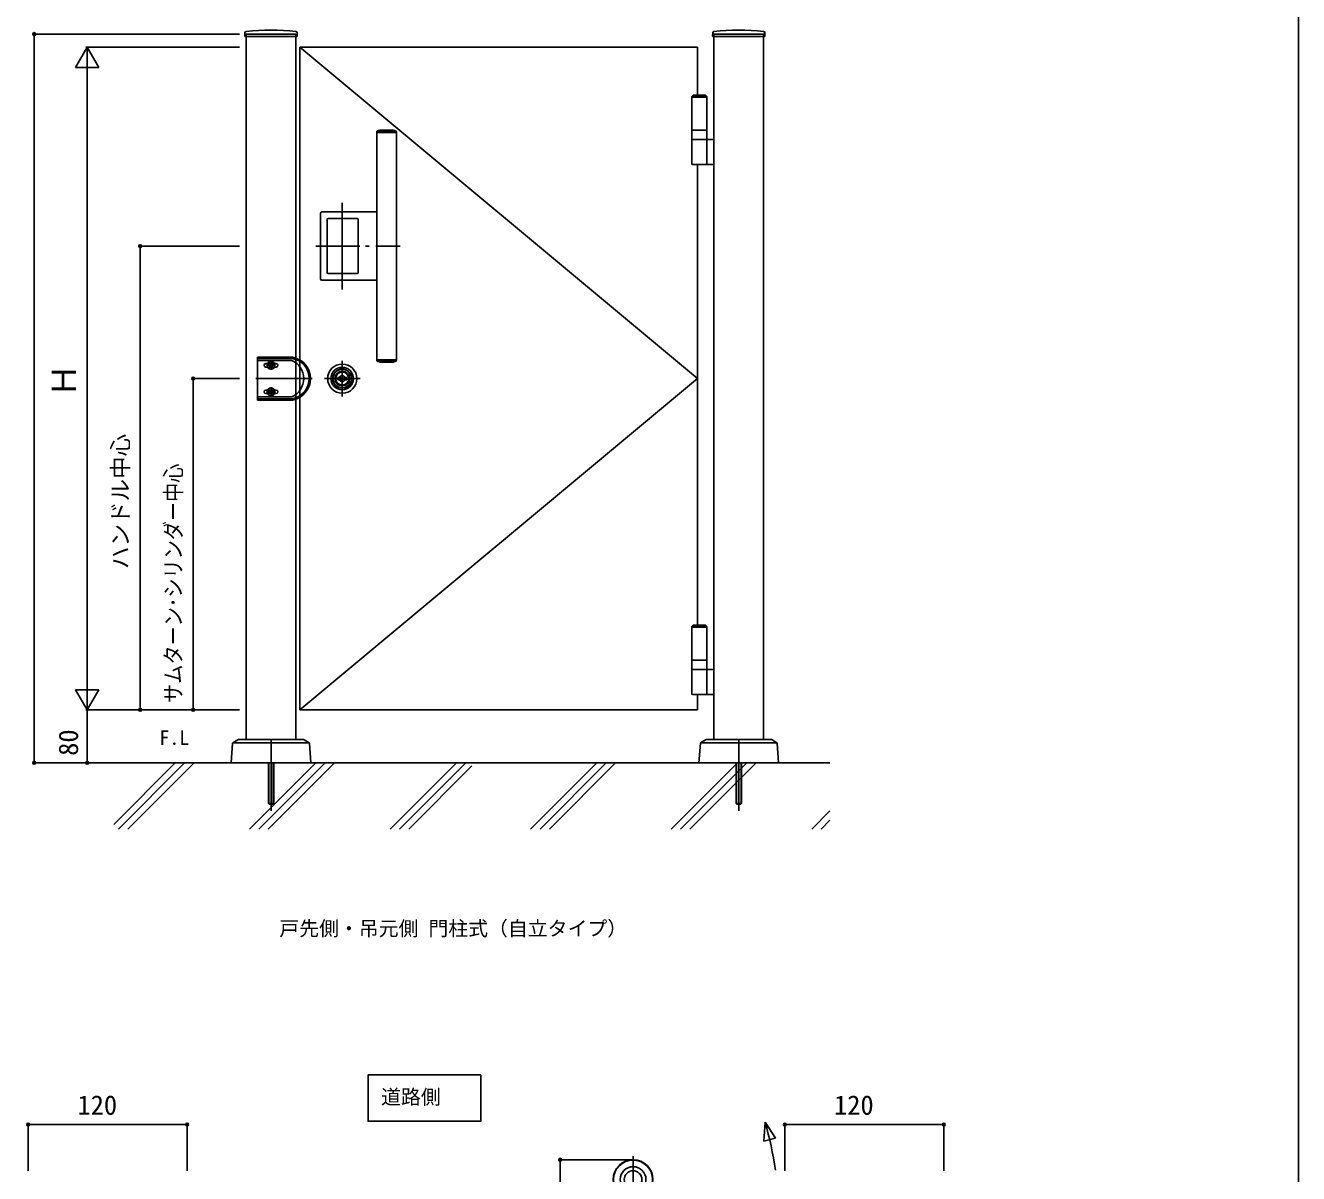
# Model space of a CAD drawing. Units: millimetres, scale not verified. Extents: x -875 to 875, y -1304 to 1298.
# Drawn here: x -86 to 875, y -274 to 593 of the extents above; entities that cross this region are included whole.
import ezdxf
from ezdxf.enums import TextEntityAlignment as Align

# ---------------------------------------------------------------- set-up
doc = ezdxf.new("R2010")
doc.units = ezdxf.units.MM
doc.header["$LTSCALE"] = 6
for name, color, linetype in [('0-2_USER1', 3, 'Continuous'), ('0-5_YKK_12', 2, 'Continuous'), ('0-6_YKK_13', 4, 'Continuous'), ('0-7_YKK_A1', 4, 'Continuous'), ('0-8_YKK_D', 6, 'Continuous'), ('0-9_YKK_ZWAK', 7, 'Continuous'), ('0-A_YSS_K', 3, 'Continuous')]:
    doc.layers.add(name, color=color, linetype=linetype)
doc.styles.add('ＭＳ ゴシック', font='')
doc.styles.get('ＭＳ ゴシック').set_extended_font_data('MS Gothic')

msp = doc.modelspace()

# ---------------------------------------------------------------- linework, layer by layer
at = {"layer": '0-2_USER1'}
msp.add_lwpolyline([(257.75, -199.4), (257.75, -234.4), (172.75, -234.4), (172.75, -199.4)], close=True, dxfattribs=at)
at = {"layer": '0-5_YKK_12'}
msp.add_line((372.75, -260.8), (372.75, -305.277), dxfattribs=at)
at = {"layer": '0-6_YKK_13'}
for p, q in [((472.461, -235.111), (471.389, -249.476)), ((472.461, -235.111), (480.328, -247.178)), ((471.389, -249.476), (480.328, -247.178))]:
    msp.add_line(p, q, dxfattribs=at)
for radius in [15, 14.7, 9.709, 6.624]:
    msp.add_circle((372.75, -278.4), radius, dxfattribs=at)
msp.add_arc((183.651, -316.285), 300, 8.63541, 15.69866, dxfattribs=at)
at = {"layer": '0-7_YKK_A1'}
for p, q in [((79.829, 587.052), (79.701, 584.613)), ((119.171, 587.052), (119.299, 584.613)), ((432.829, 587.052), (432.701, 584.613)), ((472.171, 587.052), (472.299, 584.613)), ((119.05, 584.35), (79.95, 584.35)), ((80.75, 53.6), (80.75, 584.35)), ((118.25, 586.1), (118.25, 584.35)), ((118.25, 53.6), (118.25, 584.35)), ((432.95, 584.35), (472.05, 584.35)), ((433.75, 586.1), (433.75, 584.35)), ((433.75, 53.6), (433.75, 584.35)), ((471.25, 53.6), (471.25, 584.35)), ((421.25, 326.1), (121.25, 576.1)), ((421.25, 540.1), (421.25, 576.1)), ((418, 540.1), (417, 539.1)), ((428.5, 539.1), (417, 539.1)), ((428.5, 538.6), (417, 538.6)), ((427.5, 540.1), (418, 540.1)), ((427.5, 540.1), (428.5, 539.1)), ((179.25, 511.821), (179.25, 340.321)), ((193.25, 511.821), (179.25, 511.821)), ((179.4, 512.505), (179.4, 511.821)), ((179.891, 512.724), (193.609, 512.724)), ((191.625, 513.571), (181.875, 513.571)), ((194.25, 511.821), (193.25, 511.821)), ((194.1, 511.821), (194.1, 512.505)), ((194.25, 511.821), (194.25, 340.321)), ((428.5, 513.6), (417, 513.6)), ((417, 506.6), (433.75, 506.6)), ((417, 488.35), (417, 505.85)), ((428.5, 488.35), (428.5, 505.85)), ((433.75, 487.6), (417.75, 487.6)), ((421.25, 140.1), (421.25, 487.6)), ((137.75, 451.821), (179.25, 451.821)), ((153.25, 458.8), (153.25, 393.4)), ((136.75, 401.321), (136.75, 450.821)), ((141.75, 406.071), (141.75, 446.071)), ((164.5, 446.821), (142.5, 446.821)), ((165.25, 446.071), (165.25, 406.071)), ((166.612, 426.071), (133.195, 426.071)), ((170.767, 426.071), (173.634, 426.071)), ((178.52, 426.071), (197.002, 426.071)), ((142.5, 405.321), (164.5, 405.321)), ((137.75, 400.321), (179.25, 400.321)), ((89.25, 342.35), (89.25, 309.85)), ((115.611, 342.35), (89.25, 342.35)), ((115.523, 341.35), (89.25, 341.35)), ((89.25, 339.85), (115.245, 339.85)), ((99.5, 339.55), (99.5, 332.65)), ((103.375, 337.475), (102.11, 337.475)), ((153.25, 312.571), (153.25, 339.571)), ((179.25, 340.321), (194.25, 340.321)), ((179.4, 340.321), (179.4, 339.636)), ((193.609, 339.418), (179.891, 339.418)), ((181.875, 338.571), (191.625, 338.571)), ((194.1, 339.636), (194.1, 340.321)), ((96.05, 336.1), (102.95, 336.1)), ((99.745, 335.365), (99.745, 334.875)), ((103.375, 334.725), (102.11, 334.725)), ((149.9, 325.246), (149.9, 326.896)), ((151.157, 326.896), (149.9, 326.896)), ((151.32, 326.691), (151.643, 326.691)), ((151.701, 326.709), (151.793, 326.773)), ((151.793, 326.773), (152.328, 326.773)), ((152.328, 326.773), (152.377, 326.588)), ((154.173, 326.773), (154.095, 326.485)), ((154.707, 326.773), (154.173, 326.773)), ((154.799, 326.709), (154.707, 326.773)), ((155.18, 326.691), (154.857, 326.691)), ((156.6, 326.896), (155.343, 326.896)), ((156.6, 325.246), (156.6, 326.896)), ((130.449, 326.1), (88, 326.1)), ((95.625, 317.475), (96.89, 317.475)), ((96.89, 317.475), (102.11, 317.475)), ((99.5, 312.65), (99.5, 319.55)), ((99.745, 316.835), (99.745, 317.325)), ((103.375, 317.475), (102.11, 317.475)), ((421.25, 326.1), (121.25, 76.1)), ((139.75, 326.071), (166.75, 326.071)), ((151.157, 325.246), (149.9, 325.246)), ((151.17, 325.601), (151.17, 326.541)), ((151.32, 325.451), (151.643, 325.451)), ((151.701, 325.433), (151.793, 325.368)), ((151.793, 325.368), (152.328, 325.368)), ((152.328, 325.368), (152.405, 325.657)), ((152.449, 326.588), (152.377, 326.588)), ((152.501, 325.731), (152.595, 325.731)), ((152.732, 326.138), (152.588, 326.494)), ((152.73, 325.553), (152.689, 325.665)), ((152.73, 325.553), (153.307, 325.553)), ((152.802, 326.091), (152.916, 326.091)), ((152.99, 326.153), (153.045, 326.464)), ((153.77, 326.588), (153.193, 326.588)), ((153.51, 325.989), (153.455, 325.677)), ((153.698, 326.051), (153.584, 326.051)), ((153.768, 326.004), (153.912, 325.647)), ((153.77, 326.588), (153.811, 326.476)), ((153.999, 326.411), (153.905, 326.411)), ((154.051, 325.553), (154.123, 325.553)), ((154.173, 325.368), (154.123, 325.553)), ((155.18, 325.451), (154.857, 325.451)), ((155.33, 325.601), (155.33, 326.541)), ((156.6, 325.246), (155.343, 325.246)), ((89.25, 312.35), (115.245, 312.35)), ((89.25, 310.85), (115.523, 310.85)), ((115.611, 309.85), (89.25, 309.85)), ((95.625, 314.725), (96.89, 314.725)), ((96.05, 316.1), (102.95, 316.1)), ((96.89, 314.725), (102.11, 314.725)), ((103.375, 314.725), (102.11, 314.725)), ((418, 140.1), (417, 139.1)), ((428.5, 139.1), (417, 139.1)), ((428.5, 138.6), (417, 138.6)), ((427.5, 140.1), (418, 140.1)), ((427.5, 140.1), (428.5, 139.1)), ((428.5, 113.6), (417, 113.6)), ((417, 106.6), (433.75, 106.6)), ((417, 88.35), (417, 105.85)), ((428.5, 88.35), (428.5, 105.85)), ((433.75, 87.6), (417.75, 87.6)), ((70.531, 50.848), (69.5, 36.1)), ((74.378, 53.523), (70.763, 51.235)), ((71.121, 51.1), (99.5, 51.1)), ((99.25, 53.6), (74.645, 53.6)), ((99.5, 53.35), (99.5, 36.35)), ((99.5, 53.35), (99.5, 36.35)), ((127.879, 51.1), (99.5, 51.1)), ((99.75, 53.6), (124.355, 53.6)), ((124.622, 53.523), (128.237, 51.235)), ((128.469, 50.848), (129.5, 36.1)), ((423.531, 50.848), (422.5, 36.1)), ((427.378, 53.523), (423.763, 51.235)), ((424.121, 51.1), (452.5, 51.1)), ((452.25, 53.6), (427.645, 53.6)), ((452.5, 53.35), (452.5, 36.35)), ((452.5, 53.35), (452.5, 36.35)), ((480.879, 51.1), (452.5, 51.1)), ((452.75, 53.6), (477.355, 53.6)), ((477.622, 53.523), (481.237, 51.235)), ((481.469, 50.848), (482.5, 36.1)), ((69.5, 36.1), (99.25, 36.1)), ((97.5, 36.1), (97.5, 5.35)), ((97.771, 36.1), (97.771, 5.079)), ((99.5, 36.1), (99.5, -0.15)), ((129.5, 36.1), (99.75, 36.1)), ((101.229, 36.1), (101.229, 5.079)), ((101.5, 5.35), (101.5, 36.1)), ((422.5, 36.1), (452.25, 36.1)), ((450.5, 36.1), (450.5, 5.35)), ((450.771, 36.1), (450.771, 5.079)), ((452.5, 36.1), (452.5, -0.15)), ((482.5, 36.1), (452.75, 36.1)), ((454.229, 36.1), (454.229, 5.079)), ((454.5, 5.35), (454.5, 36.1)), ((101.5, 5.35), (97.5, 5.35)), ((97.5, 5.35), (98, 4.85)), ((98, 4.85), (101, 4.85)), ((101.5, 5.35), (101, 4.85)), ((454.5, 5.35), (450.5, 5.35)), ((450.5, 5.35), (451, 4.85)), ((451, 4.85), (454, 4.85)), ((454.5, 5.35), (454, 4.85))]:
    msp.add_line(p, q, dxfattribs=at)
for points in [[(118.25, 586.1), (80.75, 586.1), (80.75, 584.35)], [(433.75, 586.1), (471.25, 586.1), (471.25, 584.35)], [(421.25, 576.1), (121.25, 576.1), (121.25, 76.1), (421.25, 76.1), (421.25, 87.6)], [(417, 506.6), (417, 513.6), (417, 539.1)], [(428.5, 506.6), (428.5, 513.6), (428.5, 539.1)], [(95.625, 337.475), (96.89, 337.475), (102.11, 337.475)], [(98.765, 335.855), (98.275, 335.855), (98.275, 336.345), (98.765, 336.345)], [(99.255, 336.835), (99.255, 337.325), (99.745, 337.325), (99.745, 336.835)], [(100.235, 336.345), (100.725, 336.345), (100.725, 335.855), (100.235, 335.855)], [(95.625, 334.725), (96.89, 334.725), (102.11, 334.725)], [(99.745, 334.875), (99.255, 334.875), (99.255, 335.365)], [(99.745, 317.325), (99.255, 317.325), (99.255, 316.835)], [(154.799, 325.433), (154.707, 325.368), (154.173, 325.368)], [(98.765, 316.345), (98.275, 316.345), (98.275, 315.855), (98.765, 315.855)], [(99.255, 315.365), (99.255, 314.875), (99.745, 314.875), (99.745, 315.365)], [(100.235, 315.855), (100.725, 315.855), (100.725, 316.345), (100.235, 316.345)], [(417, 106.6), (417, 113.6), (417, 139.1)], [(428.5, 106.6), (428.5, 113.6), (428.5, 139.1)]]:
    msp.add_lwpolyline(points, dxfattribs=at)
for centre, radius in [((99.5, 336.1), 2.95), ((153.25, 326.071), 11), ((153.25, 326.071), 8.5), ((153.25, 326.071), 7.2), ((153.25, 326.071), 7), ((153.25, 326.071), 5.55), ((153.25, 326.071), 5.45), ((153.25, 326.071), 4.949), ((153.25, 326.071), 2.15), ((99.5, 316.1), 2.95)]:
    msp.add_circle(centre, radius, dxfattribs=at)
for centre, radius, start, end in [((80.827, 587), 1, 96.74435, 177), ((99.5, 429.1), 160, 83.25565, 96.74435), ((118.173, 587), 1, 3, 83.25565), ((433.827, 587), 1, 96.74435, 177), ((452.5, 429.1), 160, 83.25565, 96.74435), ((471.173, 587), 1, 3, 83.25565), ((79.95, 584.6), 0.25, 177, 270), ((119.05, 584.6), 0.25, 270, 3), ((432.95, 584.6), 0.25, 177, 270), ((472.05, 584.6), 0.25, 270, 3), ((179.8, 512.505), 0.4, 110.76843, 180), ((186.75, 494.179), 20, 104.21682, 110.76843), ((181.875, 513.421), 0.15, 90, 104.21682), ((181.875, 513.421), 0.15, 61.29529, 90), ((186.75, 522.323), 10, 241.29529, 250.4307), ((183.451, 513.042), 0.15, 250.4307, 279.9206), ((186.75, 494.179), 19, 80.0794, 99.9206), ((190.049, 513.042), 0.15, 260.0794, 289.5693), ((186.75, 522.323), 10, 289.5693, 298.70471), ((191.625, 513.421), 0.15, 90, 118.70471), ((191.625, 513.421), 0.15, 75.78318, 90), ((186.75, 494.179), 20, 69.23157, 75.78318), ((193.7, 512.505), 0.4, 0, 69.23157), ((417.75, 505.85), 0.75, 90, 180), ((427.75, 505.85), 0.75, 0, 90), ((417.75, 488.35), 0.75, 180, 270), ((427.75, 488.35), 0.75, 270, 0), ((137.75, 450.821), 1, 90, 180), ((142.5, 446.071), 0.75, 90, 180), ((142.5, 446.071), 0.75, 90, 180), ((164.5, 446.071), 0.75, 0, 90), ((164.5, 446.071), 0.75, 0, 90), ((142.5, 406.071), 0.75, 180, 270), ((142.5, 406.071), 0.75, 180, 270), ((164.5, 406.071), 0.75, 270, 0), ((164.5, 406.071), 0.75, 270, 0), ((137.75, 401.321), 1, 180, 270), ((95.625, 336.1), 1.375, 90, 180), ((98.765, 336.835), 0.49, 270, 0), ((100.235, 336.835), 0.49, 180, 270), ((103.375, 336.1), 1.375, 0, 90), ((109.25, 326.1), 15, 293.55646, 66.44354), ((112.75, 326.1), 15.5, 280.30451, 79.69549), ((112.75, 326.1), 16.5, 279.98655, 80.01345), ((179.8, 339.636), 0.4, 180, 249.23157), ((186.75, 357.963), 20, 249.23157, 255.78318), ((181.875, 338.721), 0.15, 255.78318, 270), ((181.875, 338.721), 0.15, 270, 298.70471), ((186.75, 329.818), 10, 109.5693, 118.70471), ((183.451, 339.099), 0.15, 80.0794, 109.5693), ((186.75, 357.963), 19, 260.0794, 279.9206), ((190.049, 339.099), 0.15, 70.4307, 99.9206), ((186.75, 329.818), 10, 61.29529, 70.4307), ((191.625, 338.721), 0.15, 241.29529, 270), ((191.625, 338.721), 0.15, 270, 284.21682), ((186.75, 357.963), 20, 284.21682, 290.76843), ((193.7, 339.636), 0.4, 290.76843, 0), ((95.625, 336.1), 1.375, 180, 270), ((98.765, 335.365), 0.49, 0, 90), ((100.235, 335.365), 0.49, 90, 180), ((103.375, 336.1), 1.375, 270, 0), ((153.25, 326.071), 2.825, 163.01998, 196.97968), ((153.25, 326.071), 2.25, 21.51019, 158.48981), ((151.32, 326.541), 0.15, 90, 180), ((151.643, 326.791), 0.1, 270, 305), ((154.857, 326.791), 0.1, 235, 270), ((155.18, 326.541), 0.15, 0, 90), ((153.25, 326.071), 2.825, 343.02032, 16.98002), ((95.625, 316.1), 1.375, 90, 180), ((103.375, 316.1), 1.375, 0, 90), ((153.25, 326.071), 2.25, 201.51019, 338.48981), ((151.32, 325.601), 0.15, 180, 270), ((151.643, 325.351), 0.1, 55, 90), ((152.501, 325.631), 0.1, 90, 165), ((152.449, 326.438), 0.15, 22, 90), ((152.595, 325.631), 0.1, 20, 90), ((152.802, 326.166), 0.075, 202, 270), ((152.916, 326.166), 0.075, 270, 350), ((153.193, 326.438), 0.15, 90, 170), ((153.307, 325.703), 0.15, 270, 350), ((153.584, 325.976), 0.075, 90, 170), ((153.698, 325.976), 0.075, 22, 90), ((153.905, 326.511), 0.1, 200, 270), ((154.051, 325.703), 0.15, 202, 270), ((153.999, 326.511), 0.1, 270, 345), ((154.857, 325.351), 0.1, 90, 125), ((155.18, 325.601), 0.15, 270, 0), ((95.625, 316.1), 1.375, 180, 270), ((98.765, 316.835), 0.49, 270, 0), ((98.765, 315.365), 0.49, 0, 90), ((100.235, 316.835), 0.49, 180, 270), ((100.235, 315.365), 0.49, 90, 180), ((103.375, 316.1), 1.375, 270, 0), ((417.75, 105.85), 0.75, 90, 180), ((427.75, 105.85), 0.75, 0, 90), ((417.75, 88.35), 0.75, 180, 270), ((427.75, 88.35), 0.75, 270, 0), ((71.03, 50.813), 0.5, 122.32299, 176), ((74.645, 53.1), 0.5, 90, 122.32299), ((99.25, 53.35), 0.25, 360, 90), ((99.75, 53.35), 0.25, 90, 180), ((124.355, 53.1), 0.5, 57.67701, 90), ((127.97, 50.813), 0.5, 4, 57.67701), ((424.03, 50.813), 0.5, 122.32299, 176), ((427.645, 53.1), 0.5, 90, 122.32299), ((452.25, 53.35), 0.25, 0, 90), ((452.75, 53.35), 0.25, 90, 180), ((477.355, 53.1), 0.5, 57.67701, 90), ((480.97, 50.813), 0.5, 4, 57.67701), ((99.25, 36.35), 0.25, 270, 360), ((99.75, 36.35), 0.25, 180, 270), ((452.25, 36.35), 0.25, 270, 0), ((452.75, 36.35), 0.25, 180, 270)]:
    msp.add_arc(centre, radius, start, end, dxfattribs=at)
at = {"layer": '0-8_YKK_D'}
for p, q in [((75.75, 586.1), (-80.25, 586.1)), ((-79.25, 586.1), (-79.25, 36.1)), ((-39.25, 576.1), (-48, 560.945)), ((75.75, 576.1), (-40.25, 576.1)), ((-39.25, 576.1), (-30.5, 560.945)), ((-39.25, 576.1), (-39.25, 545.789)), ((-48, 560.945), (-30.5, 560.945)), ((-39.25, 558.6), (-39.25, 93.6)), ((75.75, 426.071), (-0.25, 426.071)), ((0.75, 426.071), (0.75, 76.1)), ((75.75, 326.1), (39.75, 326.1)), ((40.75, 76.1), (40.75, 326.1)), ((-39.25, 76.1), (-39.25, 106.411)), ((-39.25, 76.1), (-48, 91.255)), ((-30.5, 91.255), (-48, 91.255)), ((-39.25, 76.1), (-30.5, 91.255)), ((75.75, 76.1), (-40.25, 76.1)), ((75.75, 76.1), (-40.25, 76.1)), ((-39.25, 76.1), (-39.25, 36.1)), ((75.75, 76.1), (-0.25, 76.1)), ((75.75, 76.1), (39.75, 76.1)), ((75.75, 36.1), (-80.25, 36.1)), ((75.75, 36.1), (-40.25, 36.1)), ((-83.75, -271.9), (-83.75, -235.9)), ((-83.75, -236.9), (36.25, -236.9)), ((36.25, -271.9), (36.25, -235.9)), ((487.25, -271.9), (487.25, -235.9)), ((487.25, -236.9), (607.25, -236.9)), ((607.25, -271.9), (607.25, -235.9)), ((371.75, -263.4), (316.75, -263.4)), ((317.75, -339.4), (317.75, -263.4))]:
    msp.add_line(p, q, dxfattribs=at)
for centre in [(-79.25, 586.1), (0.75, 426.071), (40.75, 326.1), (0.75, 76.1), (40.75, 76.1), (-79.25, 36.1), (-39.25, 36.1), (-83.75, -236.9), (36.25, -236.9), (487.25, -236.9), (607.25, -236.9), (317.75, -263.4)]:
    msp.add_circle(centre, 1.075, dxfattribs=at)
at = {"layer": '0-9_YKK_ZWAK'}
msp.add_lwpolyline([(-875, -1304.4), (875, -1304.4), (875, 1245.6)], dxfattribs=at)
at = {"layer": '0-A_YSS_K'}
for p, q in [((521.25, 36.1), (-19.25, 36.1)), ((-19.25, -10.39), (27.24, 36.1)), ((-15.689, -13.9), (34.311, 36.1)), ((-8.618, -13.9), (41.382, 36.1)), ((83.306, -13.9), (133.306, 36.1)), ((90.377, -13.9), (140.377, 36.1)), ((97.448, -13.9), (147.448, 36.1)), ((189.372, -13.9), (239.372, 36.1)), ((196.443, -13.9), (246.443, 36.1)), ((203.514, -13.9), (251.132, 33.717)), ((295.438, -13.9), (345.438, 36.1)), ((302.509, -13.9), (352.509, 36.1)), ((309.58, -13.9), (359.58, 36.1)), ((401.504, -13.9), (451.504, 36.1)), ((408.575, -13.9), (458.575, 36.1)), ((415.646, -13.9), (465.646, 36.1)), ((507.57, -13.9), (521.25, -0.22)), ((514.641, -13.9), (521.25, -7.291))]:
    msp.add_line(p, q, dxfattribs=at)

# ---------------------------------------------------------------- texts
at = {"layer": '0-2_USER1', "style": 'ＭＳ ゴシック'}
for s, p in [('F.L', (15.295, 46.35)), ('戸先側・吊元側 門柱式（自立タイプ）', (105.739, -97.71)), ('道路側', (182.565, -224.869))]:
    msp.add_text(s, height=11, dxfattribs=at).set_placement(p, align=Align.BOTTOM_LEFT)
at = {"layer": '0-8_YKK_D', "style": 'ＭＳ ゴシック'}
for s, height, p in [('Ｈ', 18.33, (-42.25, 312.18)), ('ハンドル中心', 12.46, (-4.278, 182.361)), ('80', 14.66, (-41.75, 41.384))]:
    msp.add_text(s, height=height, rotation=90, dxfattribs=at).set_placement(p, align=Align.BOTTOM_LEFT)
at = {"layer": '0-8_YKK_D', "style": 'ＭＳ ゴシック', "width": 0.85}
msp.add_text('サムターン･シリンダー中心', height=12.46, rotation=90, dxfattribs=at).set_placement((35.722, 81.354), align=Align.BOTTOM_LEFT)
at = {"layer": '0-8_YKK_D', "style": 'ＭＳ ゴシック'}
for p in [(-46.591, -233.9), (524.409, -233.9)]:
    msp.add_text('120', height=14.66, dxfattribs=at).set_placement(p, align=Align.BOTTOM_LEFT)

doc.saveas('drawing.dxf')
